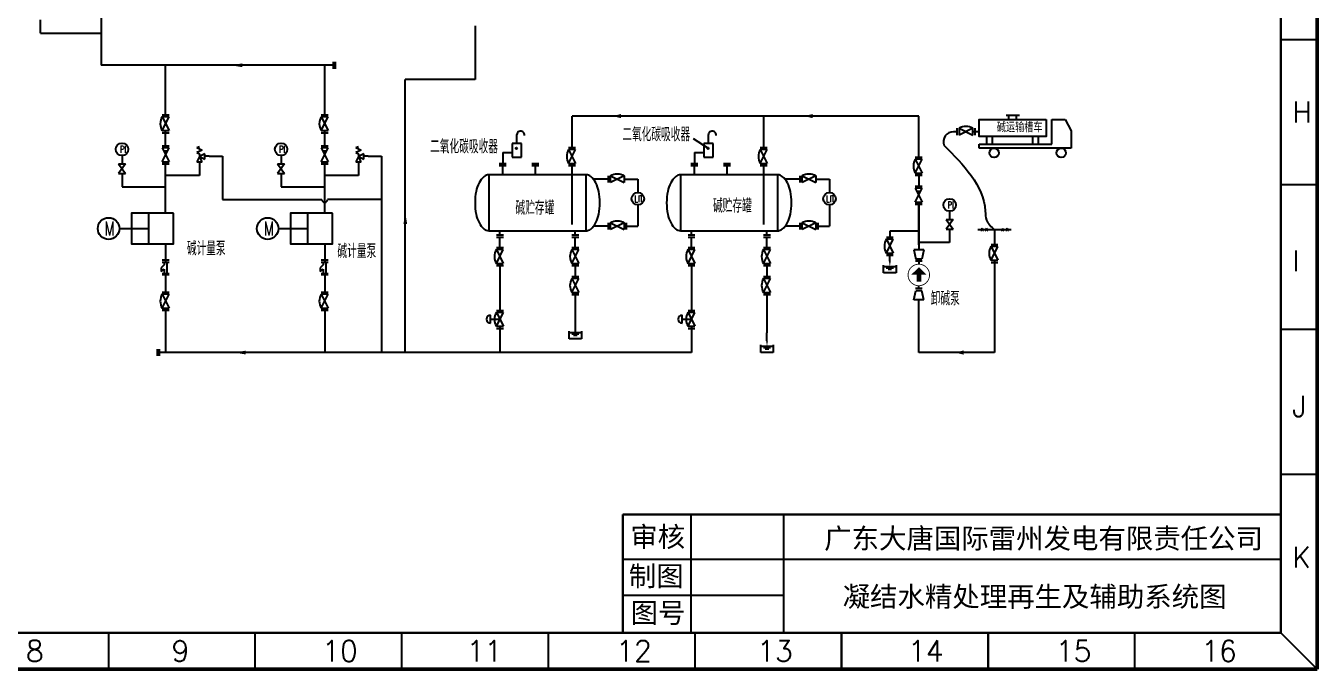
# Model space of a CAD drawing. Extents: x 3407 to 4279, y 408 to 1014.
# Drawn here: x 3813.3 to 4279.5, y 408 to 640.1 of the extents above; entities that cross this region are included whole.
import ezdxf

# ---------------------------------------------------------------- set-up
doc = ezdxf.new("R2010")
doc.units = 0
doc.header["$LTSCALE"] = 5
doc.layers.get('0').update_dxf_attribs({"linetype": 'CONTINUOUS'})
for name, color, linetype in [('1', 1, 'CONTINUOUS'), ('3', 3, 'CONTINUOUS'), ('CONTROL', 3, 'CONTINUOUS'), ('TEXT', 7, 'CONTINUOUS'), ('碱管', 2, 'CONTINUOUS'), ('设备', 161, 'CONTINUOUS')]:
    doc.layers.add(name, color=color, linetype=linetype)
doc.layers.add('仪表', color=7, linetype='CONTINUOUS', lineweight=9)
doc.styles.add('HZ', font='geditxt.shx', dxfattribs={"width": 0.7, "bigfont": 'hztxt1.shx'})
doc.styles.add('样式 1', font='SIMFANG.TTF', dxfattribs={"height": 2})
doc.styles.add('样式 2', font='txt.shx', dxfattribs={"height": 2})

# ---------------------------------------------------------------- blocks, each defined once
blk = doc.blocks.new('A$C3E890E4A')
for p, q in [((2.5, 5), (0, 5)), ((0, 0), (2.5, 5)), ((0, 5), (2.5, 0)), ((0.51, 3.98), (1.99, 3.98)), ((0, 0), (2.5, 0))]:
    blk.add_line(p, q)
blk = doc.blocks.new('A$C5DD86D2B')
blk.add_hatch(color=7).paths.add_polyline_path([(2.5, 1.25), (3.98, 0.51), (3.98, 1.99)])
at = {"rotation": 270}
blk.add_blockref('A$C3E890E4A', (0, 2.5), dxfattribs=at)
blk = doc.blocks.new('A$C3FF66DDB')
at = {"layer": 'CONTROL', "color": 7}
for p, q in [((0, 3.5), (2.5, 3.5)), ((0, 3.5), (2.5, 0)), ((2.5, 3.5), (0, 0)), ((0, 0), (2.5, 0))]:
    blk.add_line(p, q, dxfattribs=at)
blk = doc.blocks.new('A$C19CD1FDE')
at = {"color": 7}
for p, q in [((4.37, 6.81), (2.49, 5.85)), ((2.49, 5.85), (4.41, 5.02)), ((4.41, 5.02), (3.47, 4.58)), ((0, 3.63), (1.55, 3.63)), ((1.55, 2.61), (1.55, 4.53)), ((1.55, 4.53), (3.47, 3.57)), ((3.47, 3.57), (1.55, 2.61)), ((2.51, 1.65), (3.47, 3.57)), ((4.43, 1.65), (2.51, 1.65)), ((3.47, 4.58), (3.47, 3.57)), ((3.47, 3.57), (4.43, 1.65))]:
    blk.add_line(p, q, dxfattribs=at)
at = {"color": 0}
blk.add_line((3.47, 1.65), (3.47, 0), dxfattribs=at)
at = {"layer": '3', "color": 7}
blk.add_line((4.37, 6.81), (3.47, 7.19), dxfattribs=at)
blk = doc.blocks.new('A$C44CE793F')
for p, q in [((0, 5.31), (2.5, 5.31)), ((0.67, 4.75), (0.67, 0.75)), ((1.83, 3.23), (1.83, 4.75)), ((2.89, 4.03), (1.83, 3.23)), ((1.83, 1.72), (2.89, 2.79)), ((1.83, 0.75), (1.83, 1.72)), ((2.89, 2.79), (2.89, 4.03)), ((0, 0), (2.5, 0))]:
    blk.add_line(p, q)
at = {"color": 0}
for p, q in [((2.5, 4.75), (0, 4.75)), ((2.5, 0.75), (0, 0.75))]:
    blk.add_line(p, q, dxfattribs=at)
blk = doc.blocks.new('A$C69AE17C6')
at = {"color": 7}
for p, q in [((0, 0.75), (2.5, 0.75)), ((0, 0), (2.5, 0))]:
    blk.add_line(p, q, dxfattribs=at)
blk = doc.blocks.new('A$C0AFC705C')
for p, q in [((3.11, 5), (0.61, 5)), ((0.61, 0), (3.11, 5)), ((0.61, 5), (3.11, 0)), ((0.61, 0), (3.11, 0))]:
    blk.add_line(p, q)
at = {"color": 7}
blk.add_arc((4.78, 2.5), 4.86, 149.0264, 210.9736, dxfattribs=at)
blk = doc.blocks.new('A$C596436CA')
for p, q in [((0, 2.5), (0, 0)), ((0, 2.5), (5, 0)), ((5, 2.5), (0, 0)), ((5, 0), (5, 2.5))]:
    blk.add_line(p, q)
at = {"color": 7}
blk.add_arc((2.5, -1.67), 4.86, 59.0264, 120.9736, dxfattribs=at)
blk = doc.blocks.new('A$C17AB50B7')
at = {"layer": '设备'}
for p, q in [((5.28, 9.91), (2.78, 9.91)), ((4.03, 9.91), (4.03, 8.81)), ((4.03, 0), (4.03, 1.1)), ((5.28, 0), (2.78, 0))]:
    blk.add_line(p, q, dxfattribs=at)
at = {"layer": '设备', "const_width": 0.3, "elevation": 0}
blk.add_lwpolyline([(4.03, 8.81, 1), (4.03, 1.05, 1), (4.03, 8.81, -1)], format="xyb", dxfattribs=at)
at = {"layer": '设备'}
for points in [[(4.1, 7.71), (1.32, 5.06), (6.74, 5.06)], [(3.3, 5.06), (3.3, 2.54), (4.89, 5.06), (4.89, 2.54)]]:
    blk.add_solid(points, dxfattribs=at)
blk = doc.blocks.new('A$C0770588C')
for p, q in [((2.25, 4.22), (2.25, 7.11)), ((0, 0), (0, 2.82)), ((4.5, 2.22), (0, 2.22)), ((4.5, 0), (0, 0)), ((3.53, 1.72), (0.97, 1.72)), ((2.89, 1.22), (1.61, 1.22)), ((4.5, 2.82), (4.5, 0))]:
    blk.add_line(p, q)
blk.add_solid([(1.92, 4.22), (2.25, 2.22), (2.58, 4.22)])
blk = doc.blocks.new('A$C70C96166')
for p, q in [((0, 2.5), (0, 0)), ((0.75, 2.5), (0.75, 0)), ((0.75, 2.5), (5.75, 0)), ((5.75, 2.5), (0.75, 0)), ((5.75, 0), (5.75, 2.5)), ((6.5, 2.5), (6.5, 0))]:
    blk.add_line(p, q)
at = {"color": 7}
for p, q in [((1.83, 4.6), (4.81, 4.6)), ((3.25, 1.25), (3.25, 4.6))]:
    blk.add_line(p, q, dxfattribs=at)
for centre, radius, start, end in [((3.32, 4.59), 1.49, 0.246, 179.754), ((3.25, -1.67), 4.86, 59.0264, 120.9736)]:
    blk.add_arc(centre, radius, start, end, dxfattribs=at)
blk.add_solid([(3.59, 2.58), (2.91, 2.58), (3.25, 1.25)], dxfattribs=at)
blk = doc.blocks.new('A$C07443BE8')
at = {"layer": '碱管', "color": 2}
for p, q in [((0, 3.31), (0.73, 0)), ((3.55, 3.31), (0, 3.31)), ((2.82, 0), (0.73, 0)), ((3.55, 3.31), (2.82, 0))]:
    blk.add_line(p, q, dxfattribs=at)

msp = doc.modelspace()

# ---------------------------------------------------------------- hatches: boundary and pattern name
h = msp.add_hatch(color=256)
edge = h.paths.add_edge_path()
edge.add_arc((3990.39, 595.88), 0.25, 0, 360)
h = msp.add_hatch(color=256)
edge = h.paths.add_edge_path()
edge.add_arc((4059.57, 595.88), 0.25, 0, 360)

# ---------------------------------------------------------------- linework, layer by layer
at = {"color": 7, "linetype": 'ByBlock', "lineweight": 50}
for p, q in [((4279.46, 1014.16), (4279.46, 407.98)), ((4279.46, 407.98), (3406.78, 407.98))]:
    msp.add_line(p, q, dxfattribs=at)
at = {"color": 7, "linetype": 'ByBlock', "lineweight": 30}
for p, q in [((4266.4, 1001.09), (4266.4, 421.05)), ((4266.4, 463.83), (4028.83, 463.83)), ((4266.4, 421.05), (3419.85, 421.05))]:
    msp.add_line(p, q, dxfattribs=at)
at = {"color": 7, "linetype": 'ByBlock', "lineweight": -3}
for p, q in [((4279.46, 635.01), (4266.4, 635.01)), ((4279.46, 582.75), (4266.4, 582.75)), ((4279.46, 530.49), (4266.4, 530.49)), ((4279.46, 478.24), (4266.4, 478.24)), ((3843.12, 421.05), (3843.12, 407.98)), ((3896.03, 421.05), (3896.03, 407.98)), ((3948.94, 421.05), (3948.94, 407.98)), ((4001.85, 421.05), (4001.85, 407.98)), ((4054.76, 421.05), (4054.76, 407.98)), ((4054.76, 421.05), (4054.76, 407.98)), ((4107.67, 421.05), (4107.67, 407.98)), ((4107.76, 421.05), (4107.76, 407.98)), ((4160.58, 421.05), (4160.58, 407.98)), ((4160.67, 421.05), (4160.67, 407.98)), ((4213.49, 421.05), (4213.49, 407.98)), ((4213.58, 421.05), (4213.58, 407.98)), ((4266.4, 421.05), (4279.46, 407.98))]:
    msp.add_line(p, q, dxfattribs=at)
for p, q in [((3862.52, 608.01), (3865.02, 608.01)), ((3919.94, 608.01), (3922.44, 608.01)), ((3862.52, 601.51), (3865.02, 601.51)), ((3919.94, 601.51), (3922.44, 601.51)), ((4149.42, 603.11), (4149.42, 600.61)), ((4155.92, 603.11), (4155.92, 600.61)), ((3862.52, 596.79), (3865.02, 596.79)), ((3919.94, 596.79), (3922.44, 596.79)), ((4054.25, 599.38), (4059.57, 595.88)), ((3848.03, 593.29), (3848.03, 590.29)), ((3905.45, 593.29), (3905.45, 590.29)), ((4009.25, 596.17), (4011.75, 596.17)), ((4078.44, 596.17), (4080.94, 596.17)), ((4134.4, 592.72), (4136.9, 592.72)), ((3862.52, 590.29), (3865.02, 590.29)), ((3919.94, 590.29), (3922.44, 590.29)), ((4023.57, 585.99), (4023.57, 583.49)), ((4092.75, 585.99), (4092.75, 583.49)), ((4134.4, 586.22), (4136.9, 586.22)), ((4134.4, 582.23), (4136.9, 582.23)), ((4134.4, 575.73), (4136.9, 575.73)), ((4023.57, 569.05), (4023.57, 566.55)), ((4030.07, 569.05), (4030.07, 566.55)), ((4092.75, 569.05), (4092.75, 566.55)), ((4099.25, 569.05), (4099.25, 566.55)), ((4146.79, 573.21), (4146.79, 570.21)), ((3983.18, 560.09), (3985.68, 560.09)), ((4010.41, 560.09), (4012.91, 560.09)), ((4052.36, 560.09), (4054.86, 560.09)), ((4079.6, 560.09), (4082.1, 560.09)), ((4123.95, 563.81), (4126.45, 563.81)), ((4161.74, 561.23), (4164.24, 561.23)), ((4123.95, 557.31), (4126.45, 557.31)), ((4161.74, 554.73), (4164.24, 554.73)), ((3983.18, 553.59), (3985.68, 553.59)), ((4010.41, 553.59), (4012.91, 553.59)), ((4052.36, 553.59), (4054.86, 553.59)), ((4079.6, 553.59), (4082.1, 553.59)), ((4010.41, 549.64), (4012.91, 549.64)), ((4079.6, 549.64), (4082.1, 549.64)), ((3862.52, 544), (3865.02, 544)), ((3919.94, 544), (3922.44, 544)), ((4010.41, 543.14), (4012.91, 543.14)), ((4079.6, 543.14), (4082.1, 543.14)), ((3862.52, 537.5), (3865.02, 537.5)), ((3919.94, 537.5), (3922.44, 537.5))]:
    msp.add_line(p, q)
at = {"color": 7}
for p, q in [((4171.97, 607.69), (4167.14, 607.69)), ((4168.17, 606.31), (4168.17, 607.69)), ((4170.93, 606.31), (4170.93, 607.69)), ((4183.7, 606.31), (4188.53, 606.31)), ((4183.7, 597.34), (4183.7, 606.31)), ((4188.53, 606.31), (4190.6, 602.17)), ((4157.48, 601.86), (4155.17, 601.86)), ((4190.6, 602.17), (4190.6, 595.96)), ((3992.21, 597.66), (3988.85, 597.66)), ((3988.85, 597.66), (3988.85, 592.72)), ((3990.53, 597.66), (3990.53, 600.83)), ((3992.21, 592.72), (3992.21, 597.66)), ((4061.39, 597.66), (4058.04, 597.66)), ((4058.04, 597.66), (4058.04, 592.72)), ((4059.71, 597.66), (4059.71, 600.83)), ((4061.39, 592.72), (4061.39, 597.66)), ((4157.48, 597.34), (4183.7, 597.34)), ((4157.48, 595.96), (4157.48, 597.34)), ((4160.24, 597.34), (4160.24, 600.1)), ((4162.31, 597.34), (4162.31, 600.1)), ((4176.8, 597.34), (4176.8, 600.1)), ((4178.87, 597.34), (4178.87, 600.1)), ((3985.47, 594.4), (3985.47, 590.42)), ((3985.47, 594.4), (3988.85, 594.4)), ((3988.85, 592.72), (3992.21, 592.72)), ((4054.65, 594.4), (4054.65, 590.42)), ((4054.65, 594.4), (4058.04, 594.4)), ((4058.04, 592.72), (4061.39, 592.72)), ((4190.6, 595.96), (4157.48, 595.96)), ((3980.4, 586.37), (3980.4, 566.17)), ((4015.6, 586.37), (3980.4, 586.37)), ((4015.6, 566.17), (4015.6, 586.37)), ((4029.32, 584.74), (4034.22, 584.74)), ((4034.22, 584.74), (4034.22, 579.94)), ((4049.58, 586.37), (4049.58, 566.17)), ((4084.78, 586.37), (4049.58, 586.37)), ((4084.78, 566.17), (4084.78, 586.37)), ((4098.5, 584.74), (4103.4, 584.74)), ((4103.4, 584.74), (4103.4, 579.94)), ((4034.22, 575.44), (4034.22, 567.8)), ((4103.4, 575.44), (4103.4, 567.8)), ((3980.4, 566.17), (4015.6, 566.17)), ((3984.43, 564.62), (3984.43, 566.17)), ((4011.66, 564.62), (4011.66, 566.17)), ((4029.32, 567.8), (4034.22, 567.8)), ((4049.58, 566.17), (4084.78, 566.17)), ((4053.61, 564.62), (4053.61, 566.17)), ((4080.85, 564.62), (4080.85, 566.17)), ((4098.5, 567.8), (4103.4, 567.8))]:
    msp.add_line(p, q, dxfattribs=at)
at = {"color": 0}
for p, q in [((4024.32, 584.74), (4018.21, 584.74)), ((4093.5, 584.74), (4087.39, 584.74)), ((4024.32, 567.8), (4018.25, 567.8)), ((4093.5, 567.8), (4087.43, 567.8)), ((4062.87, 447.64), (4266.01, 447.64))]:
    msp.add_line(p, q, dxfattribs=at)
at = {"color": 0, "linetype": 'ByBlock', "lineweight": 30}
msp.add_line((4028.83, 421.05), (4028.83, 463.83), dxfattribs=at)
at = {"color": 0, "linetype": 'ByBlock'}
for p, q in [((4053.45, 421.05), (4053.45, 463.83)), ((4086.95, 421.05), (4086.95, 463.83)), ((4028.83, 447.64), (4266.4, 447.64)), ((4028.83, 434.64), (4086.91, 434.64))]:
    msp.add_line(p, q, dxfattribs=at)
at = {"color": 0, "lineweight": 30}
msp.add_line((4266.4, 463.83), (4266.4, 421.05), dxfattribs=at)
at = {"color": 7}
msp.add_lwpolyline([(4181.63, 606.31), (4181.63, 600.1), (4157.48, 600.1), (4157.48, 606.31)], close=True, dxfattribs=at)
for centre, radius in [((3848.03, 595.54), 2.25), ((3905.45, 595.54), 2.25), ((3990.39, 595.88), 0.25), ((4059.57, 595.88), 0.25), ((4034.22, 577.69), 2.25), ((4103.4, 577.69), 2.25), ((4146.79, 575.46), 2.25)]:
    msp.add_circle(centre, radius)
for centre in [(4162.84, 594.24), (4187.07, 594.24)]:
    msp.add_circle(centre, 1.72, dxfattribs=at)
for centre, radius, start, end in [((3991.92, 600.67), 1.4, 351.8991, 173.502), ((4061.1, 600.67), 1.4, 351.8991, 173.502), ((3988.11, 577.82), 12.51, 153.4349, 168.2991), ((3983.41, 580.17), 7.25, 129.6393, 153.4349), ((3980.5, 583.69), 2.68, 92.1371, 129.6393), ((4015.5, 583.69), 2.68, 50.3607, 87.8629), ((4012.58, 580.17), 7.25, 26.5651, 50.3607), ((4007.88, 577.82), 12.51, 11.7009, 26.5651), ((4057.29, 577.82), 12.51, 153.4349, 168.2991), ((4052.59, 580.17), 7.25, 129.6393, 153.4349), ((4049.68, 583.69), 2.68, 92.1371, 129.6393), ((4084.68, 583.69), 2.68, 50.3607, 87.8629), ((4081.76, 580.17), 7.25, 26.5651, 50.3607), ((4077.06, 577.82), 12.51, 11.7009, 26.5651), ((3995.59, 576.27), 20.14, 168.2991, 180), ((4000.4, 576.27), 20.14, 0, 11.7009), ((4064.77, 576.27), 20.14, 168.2991, 180), ((4069.59, 576.27), 20.14, 0, 11.7009), ((3995.59, 576.22), 20.14, 180, 191.7009), ((4000.4, 576.22), 20.14, 348.2991, 0), ((4064.77, 576.22), 20.14, 180, 191.7009), ((4069.59, 576.22), 20.14, 348.2991, 0), ((3988.11, 574.67), 12.51, 191.7009, 206.5651), ((3983.41, 572.32), 7.25, 206.5651, 230.3607), ((4012.58, 572.32), 7.25, 309.6393, 333.4349), ((4007.88, 574.67), 12.51, 333.4349, 348.2991), ((4057.29, 574.67), 12.51, 191.7009, 206.5651), ((4052.59, 572.32), 7.25, 206.5651, 230.3607), ((4081.76, 572.32), 7.25, 309.6393, 333.4349), ((4077.06, 574.67), 12.51, 333.4349, 348.2991), ((3980.32, 568.52), 2.35, 229.3451, 271.897), ((4015.67, 568.52), 2.35, 268.103, 310.6549), ((4015.8, 567.36), 1.21, 260.4727, 279.5273), ((4049.5, 568.52), 2.35, 229.3451, 271.897), ((4084.85, 568.52), 2.35, 268.103, 310.6549), ((4084.98, 567.36), 1.21, 260.4727, 279.5273)]:
    msp.add_arc(centre, radius, start, end, dxfattribs=at)
at = {"layer": '1', "color": 4, "linetype": 'Continuous'}
msp.add_line((4169.01, 566.53), (4156.98, 566.53), dxfattribs=at)
at = {"layer": '1', "color": 4}
for p, q in [((4158.06, 567.01), (4159, 566.06)), ((4158.06, 566.06), (4159, 567.01)), ((4158.06, 567.01), (4159, 566.06)), ((4158.06, 566.06), (4159, 567.01)), ((4159.62, 567.01), (4160.57, 566.06)), ((4159.62, 566.06), (4160.57, 567.01)), ((4159.62, 567.01), (4160.57, 566.06)), ((4159.62, 566.06), (4160.57, 567.01)), ((4165.45, 567.01), (4166.4, 566.06)), ((4165.45, 566.06), (4166.4, 567.01)), ((4167.1, 567.01), (4168.05, 566.06)), ((4167.1, 566.06), (4168.05, 567.01))]:
    msp.add_line(p, q, dxfattribs=at)
at = {"layer": '碱管', "color": 2}
for p, q in [((3840.48, 657.26), (3840.48, 625.84)), ((3818.57, 637.39), (3818.57, 642.2)), ((3975.51, 640.07), (3975.51, 620.66)), ((3818.57, 637.39), (3840.48, 637.39)), ((3924.27, 625.84), (3840.48, 625.84)), ((3863.77, 607.26), (3863.77, 625.84)), ((3921.19, 607.26), (3921.19, 625.84)), ((3975.51, 620.66), (3950.29, 620.66)), ((3950.29, 522.21), (3950.29, 620.66)), ((4010.5, 595.42), (4010.5, 607.51)), ((4079.69, 607.51), (4010.5, 607.51)), ((4079.69, 595.42), (4079.69, 607.51)), ((4135.65, 607.51), (4079.69, 607.51)), ((4135.65, 591.97), (4135.65, 607.51)), ((3863.77, 596.04), (3863.77, 602.26)), ((3863.77, 596.04), (3863.77, 601.75)), ((3921.19, 596.04), (3921.19, 602.26)), ((3921.19, 596.04), (3921.19, 601.75)), ((4149.42, 601.86), (4148.23, 601.86)), ((3879.43, 593), (3884.31, 593)), ((3884.31, 593), (3884.31, 577.38)), ((3936.85, 593), (3941.73, 593)), ((3941.73, 593), (3941.73, 522.21)), ((3863.77, 572.44), (3863.77, 591.04)), ((3875.96, 589.37), (3875.96, 586.1)), ((3921.19, 572.44), (3921.19, 591.04)), ((3933.38, 589.37), (3933.38, 586.1)), ((3985.47, 586.37), (3985.47, 589.67)), ((3997.27, 586.37), (3997.27, 589.67)), ((4010.5, 568.34), (4010.5, 589.67)), ((4054.65, 586.37), (4054.65, 589.67)), ((4066.45, 586.37), (4066.45, 589.67)), ((4079.69, 568.34), (4079.69, 589.67)), ((3848.03, 586.79), (3848.03, 581.99)), ((3875.96, 586.1), (3863.77, 586.1)), ((3905.45, 586.79), (3905.45, 581.99)), ((3933.38, 586.1), (3921.19, 586.1)), ((4135.65, 586.97), (4135.65, 581.48)), ((3848.03, 581.99), (3863.77, 581.99)), ((3905.45, 581.99), (3921.19, 581.99)), ((3884.31, 577.38), (3920.19, 577.38)), ((3941.73, 577.38), (3922.19, 577.38)), ((4135.65, 561.03), (4135.65, 576.48)), ((4135.65, 576.48), (4135.65, 560.04)), ((4135.65, 576.48), (4135.65, 559.23)), ((4135.65, 565.99), (4125.2, 565.99)), ((4125.2, 565.99), (4125.2, 563.06)), ((4146.79, 566.71), (4146.79, 561.9)), ((4162.99, 566.53), (4162.99, 560.48)), ((4162.99, 566.53), (4162.99, 560.48)), ((3863.77, 561.42), (3863.77, 554.77)), ((3921.19, 561.42), (3921.19, 554.77)), ((3984.43, 559.34), (3984.43, 563.87)), ((4011.66, 559.34), (4011.66, 563.87)), ((4053.61, 559.34), (4053.61, 563.87)), ((4080.85, 559.34), (4080.85, 563.87)), ((4146.79, 561.92), (4135.65, 561.92)), ((4162.99, 555.48), (4162.99, 522.21)), ((4162.99, 555.48), (4162.99, 522.21)), ((3863.77, 550.77), (3863.77, 543.25)), ((3921.19, 550.77), (3921.19, 543.25)), ((3921.19, 550.77), (3921.19, 543.25)), ((3984.43, 554.34), (3984.43, 536.68)), ((4011.66, 554.34), (4011.66, 548.89)), ((4053.61, 554.34), (4053.61, 536.68)), ((4080.85, 554.34), (4080.85, 548.89)), ((4011.66, 543.89), (4011.66, 529.32)), ((4080.85, 543.89), (4080.85, 529.32)), ((4135.65, 522.21), (4135.65, 541.17)), ((3863.77, 538.25), (3863.77, 522.21)), ((3921.19, 538.25), (3921.19, 522.21)), ((3984.43, 531.68), (3984.43, 522.21)), ((4053.61, 531.68), (4053.61, 522.21)), ((3984.43, 522.21), (3861.41, 522.21)), ((4053.61, 522.21), (3984.43, 522.21)), ((4162.99, 522.21), (4135.65, 522.21))]:
    msp.add_line(p, q, dxfattribs=at)
for points in [[(4028.2, 607.51, 1.5, 0, 0), (4025.2, 607.51, 0, 0, 0)], [(4097.38, 607.51, 1.5, 0, 0), (4094.38, 607.51, 0, 0, 0)], [(4151.81, 522.21, 1.5, 0, 0), (4148.81, 522.21, 0, 0, 0)]]:
    msp.add_lwpolyline(points, format="xyseb", dxfattribs=at)
for centre, radius, start, end in [((4148.17, 598.19), 3.67, 89.1033, 199.0718), ((3921.19, 577.38), 1, 180, 0)]:
    msp.add_arc(centre, radius, start, end, dxfattribs=at)
msp.add_spline([(4144.7, 596.99), (4159.66, 573.22), (4160.09, 570), (4162.99, 566.53)], degree=3, dxfattribs=at)
for points in [[(3891.44, 626.52), (3891.44, 625.16), (3887.35, 625.84)], [(3949.61, 568.57), (3950.97, 568.57), (3950.29, 572.66)], [(3892.66, 522.89), (3892.66, 521.53), (3888.57, 522.21)]]:
    msp.add_solid(points, dxfattribs=at)
at = {"layer": '设备', "color": 161, "linetype": 'Continuous'}
for p, q in [((3857.57, 572.44), (3857.57, 561.42)), ((3915, 572.44), (3915, 561.42)), ((3847.09, 566.93), (3857.57, 566.93)), ((3904.51, 566.93), (3915, 566.93))]:
    msp.add_line(p, q, dxfattribs=at)
for points in [[(3866.62, 572.44), (3851.44, 572.44), (3851.44, 561.42), (3866.62, 561.42)], [(3924.04, 572.44), (3908.86, 572.44), (3908.86, 561.42), (3924.04, 561.42)]]:
    msp.add_lwpolyline(points, close=True, dxfattribs=at)
for centre in [(3843.19, 566.93), (3900.61, 566.93)]:
    msp.add_circle(centre, 3.9, dxfattribs=at)

# ---------------------------------------------------------------- block references
at = {"color": 7}
for name, p in [('A$C0AFC705C', (3861.9, 602.26)), ('A$C0AFC705C', (3919.32, 602.26)), ('A$C596436CA', (4150.17, 600.61)), ('A$C0AFC705C', (4008.64, 590.42)), ('A$C0AFC705C', (4077.82, 590.42)), ('A$C0AFC705C', (4133.79, 586.97)), ('A$C0AFC705C', (4123.34, 558.06)), ('A$C0AFC705C', (4161.13, 555.48)), ('A$C0AFC705C', (3982.56, 554.34)), ('A$C0AFC705C', (4009.8, 554.34)), ('A$C0AFC705C', (4051.74, 554.34)), ('A$C0AFC705C', (4078.98, 554.34)), ('A$C07443BE8', (4133.88, 555.92)), ('A$C0AFC705C', (4009.8, 543.89)), ('A$C0AFC705C', (4078.98, 543.89)), ('A$C0AFC705C', (3861.9, 538.25)), ('A$C0AFC705C', (3919.32, 538.25))]:
    msp.add_blockref(name, p, dxfattribs=at)
for name, p, rotation in [('A$C5DD86D2B', (3865.02, 591.04), 90), ('A$C5DD86D2B', (3922.44, 591.04), 90), ('A$C5DD86D2B', (4136.9, 576.48), 90), ('A$C44CE793F', (3865.02, 555.52), 180), ('A$C44CE793F', (3922.44, 555.52), 180), ('A$C70C96166', (3985.68, 530.93), 90), ('A$C70C96166', (4054.86, 530.93), 90)]:
    msp.add_blockref(name, p, dxfattribs=dict(at, rotation=rotation))
at = {"xscale": -1}
for p in [(3879.43, 589.37), (3936.85, 589.37)]:
    msp.add_blockref('A$C19CD1FDE', p, dxfattribs=at)
for name, p in [('A$C3FF66DDB', (3846.78, 586.79)), ('A$C3FF66DDB', (3904.2, 586.79)), ('A$C3FF66DDB', (4145.54, 566.71)), ('A$C0770588C', (4122.95, 550.95)), ('A$C17AB50B7', (4131.63, 545.27)), ('A$C0770588C', (4009.42, 527.1)), ('A$C0770588C', (4078.6, 522.21))]:
    msp.add_blockref(name, p)
at = {"color": 7, "xscale": -1}
for p in [(4029.32, 583.49), (4098.5, 583.49), (4029.32, 566.55), (4098.5, 566.55)]:
    msp.add_blockref('A$C596436CA', p, dxfattribs=at)
at = {"color": 7, "xscale": -1, "rotation": 180}
msp.add_blockref('A$C07443BE8', (4133.88, 544.48), dxfattribs=at)
at = {"layer": '设备', "rotation": 270}
for p in [(3924.27, 627.09), (3860.66, 523.46)]:
    msp.add_blockref('A$C69AE17C6', p, dxfattribs=at)
at = {"layer": '设备'}
for p in [(3984.22, 589.67), (3996.02, 589.67), (4009.25, 589.67), (4053.4, 589.67), (4065.2, 589.67), (4078.44, 589.67), (3983.18, 563.87), (4010.41, 563.87), (4052.36, 563.87), (4079.6, 563.87)]:
    msp.add_blockref('A$C69AE17C6', p, dxfattribs=at)

# ---------------------------------------------------------------- texts
at = {"color": 7, "linetype": 'ByBlock', "lineweight": -3, "style": '样式 2'}
for s, height, p in [('H', 7.5, (4270.46, 605.23)), ('I', 7.5, (4270.46, 551.52)), ('J', 7.5, (4270.46, 499.03)), ('K', 7.5, (4270.46, 444.6)), ('8', 7.5, (3813.32, 410.77)), ('9', 7.5, (3865.87, 410.77)), ('10', 7.497, (3920.29, 410.77)), ('11', 7.497, (3972.42, 410.77)), ('12', 7.497, (4026.42, 410.77)), ('13', 7.497, (4077.32, 410.77)), ('14', 7.497, (4131.73, 410.77)), ('15', 7.497, (4185.11, 410.77)), ('16', 7.497, (4237.63, 410.77))]:
    msp.add_text(s, height=height, dxfattribs=at).set_placement(p)
at = {"color": 7, "style": 'HZ', "width": 0.7}
for s, p in [('二氧化碳吸收器', (4028.62, 598.42)), ('二氧化碳吸收器', (3959.24, 594.04)), ('碱贮存罐', (4061.37, 572.68)), ('碱贮存罐', (3990.05, 571.9)), ('M', (3841.76, 564.47)), ('M', (3899.19, 564.47)), ('碱计量泵', (3871.43, 557.27)), ('碱计量泵', (3925.79, 556.3)), ('卸碱泵', (4139.97, 539.2))]:
    msp.add_text(s, height=5, dxfattribs=at).set_placement(p)
at = {"color": 0, "char_height": 7.2576, "width": 238.8783, "attachment_point": 5, "style": '样式 1'}
for s, insert in [('{\\fFangSong_GB2312|b0|i0|c134|p49;审核}', (4041.4, 455.33)), ('广东大唐国际雷州发电有限责任公司', (4180.7, 454.7)), ('{\\fFangSong_GB2312|b0|i0|c134|p49;制图}', (4040.91, 441.17)), ('凝结水精处理再生及辅助系统图', (4177.46, 433.76)), ('{\\fFangSong_GB2312|b0|i0|c134|p49;图号}', (4041.52, 427.93))]:
    msp.add_mtext(s, dxfattribs=dict(at, insert=insert))
at = {"layer": 'TEXT', "style": 'HZ', "width": 0.7}
msp.add_text('碱运输槽车', height=3.5, dxfattribs=at).set_placement((4163.81, 601.71))
at = {"layer": '仪表', "color": 7, "style": 'HZ', "width": 0.7}
for s, p in [('PI', (3847.28, 594.26)), ('PI', (3904.7, 594.26)), ('LIT', (4032.98, 576.41)), ('LIT', (4102.16, 576.41)), ('PI', (4146.04, 574.18))]:
    msp.add_text(s, height=2.5, dxfattribs=at).set_placement(p)

doc.saveas('drawing.dxf')
